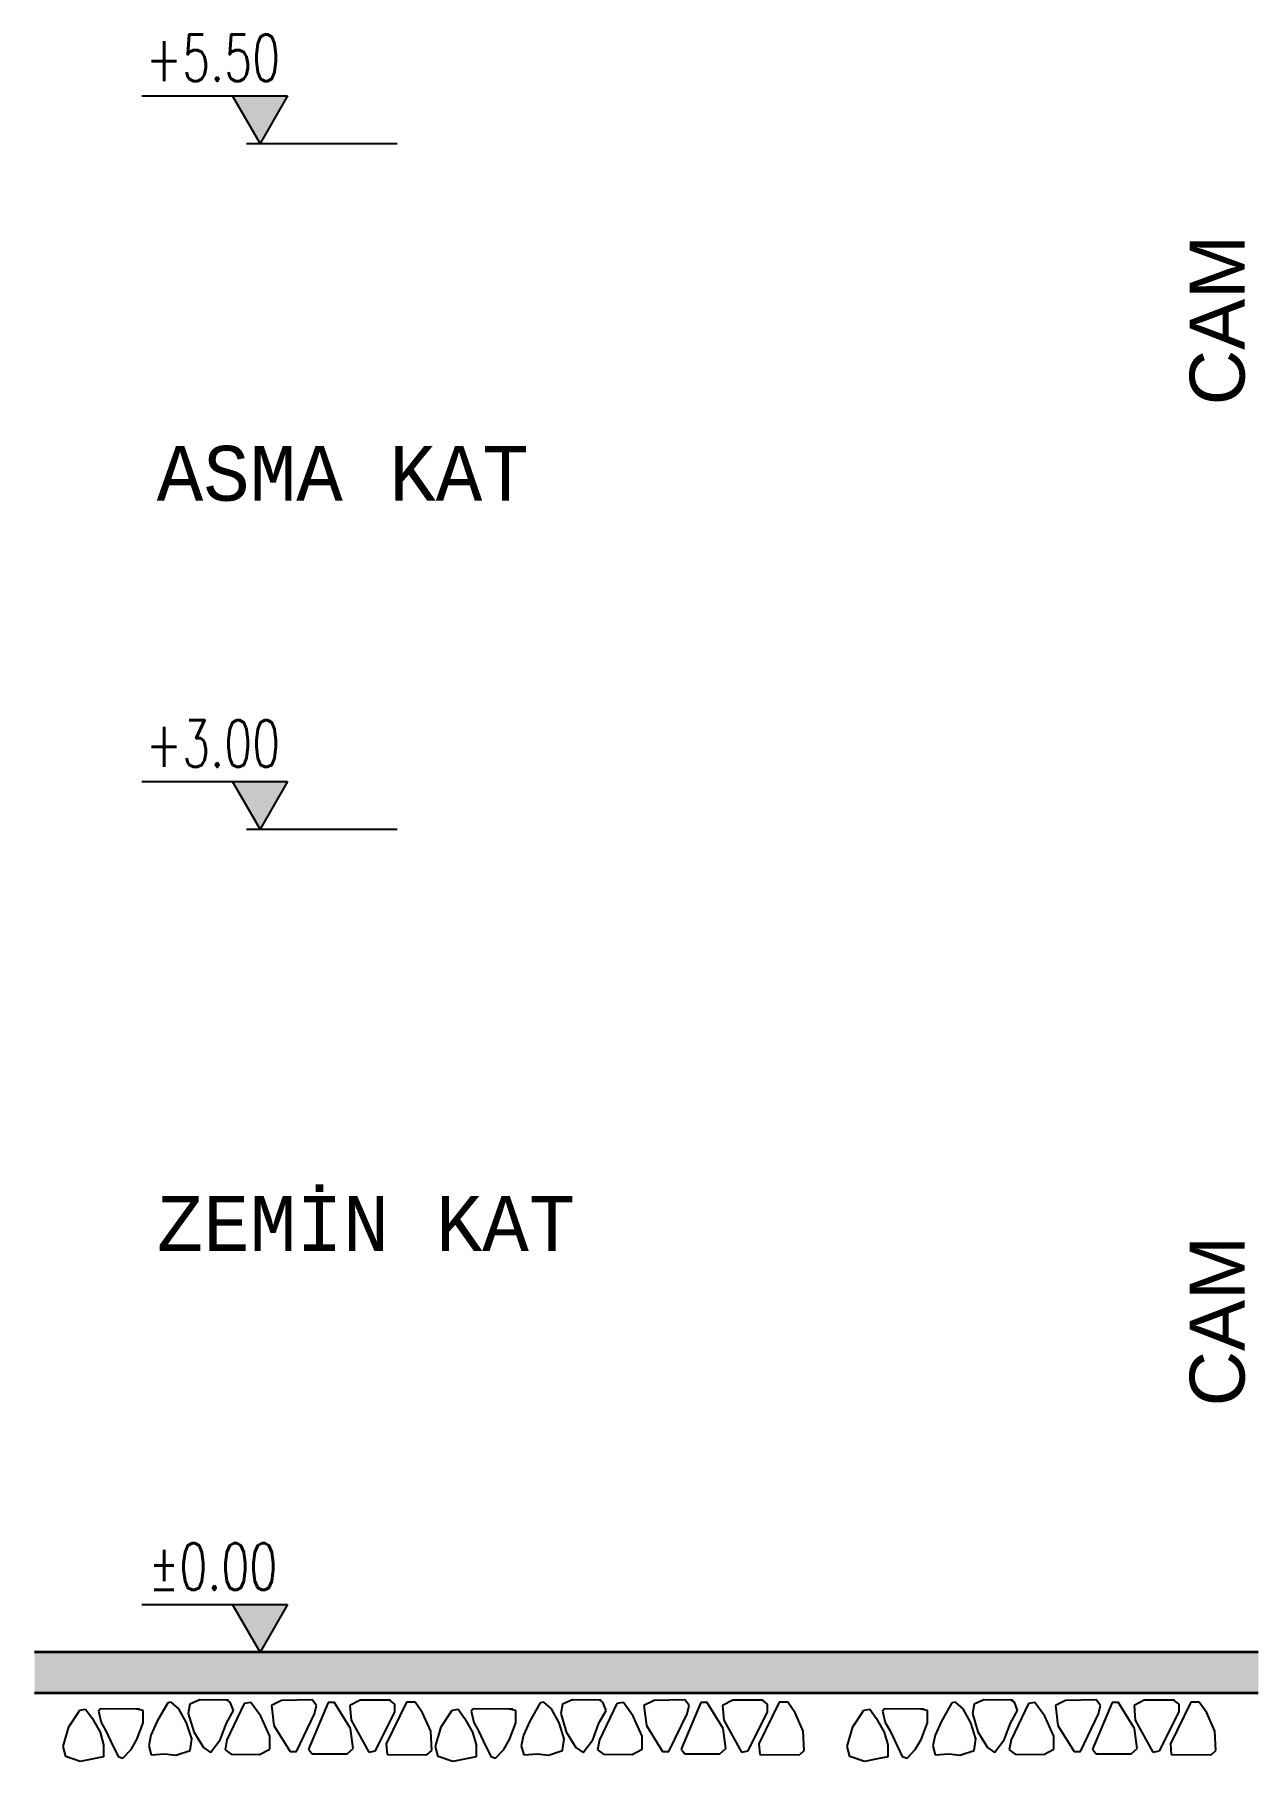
# Model space of a CAD drawing. Header units: inches. Extents: x -7543 to -822, y 102837 to 190349.
# Drawn here: x -828.9567 to -828.8682, y 102836.7899 to 102836.9158 of the extents above; entities that cross this region are included whole.
import ezdxf
from ezdxf.enums import TextEntityAlignment as Align

# ---------------------------------------------------------------- set-up
doc = ezdxf.new("R2010")
doc.units = ezdxf.units.IN
doc.header["$MEASUREMENT"] = 0
doc.layers.add('DUVAR', color=7, linetype='Continuous', lineweight=35, true_color=0xfc4642)
for name, color, linetype, lineweight in [('ICOL', 55, 'Continuous', 25), ('TARAMA', 8, 'Continuous', 25), ('YAZI', 7, 'Continuous', 25)]:
    doc.layers.add(name, color=color, linetype=linetype, lineweight=lineweight)
doc.styles.add('ISIM', font='monos.ttf', dxfattribs={"width": 1.1, "height": 200})
doc.styles.add('KAPı-PEN', font='simplex.shx', dxfattribs={"width": 0.7, "height": 10})
doc.styles.add('TURKCE', font='arial.ttf')

msp = doc.modelspace()

# ---------------------------------------------------------------- hatches: boundary and pattern name
at = {"layer": 'ICOL'}
for points in [[(-828.93827, 102836.91135), (-828.94227, 102836.91135), (-828.94027, 102836.90788)], [(-828.93827, 102836.86135), (-828.94227, 102836.86135), (-828.94027, 102836.85788)], [(-828.93827, 102836.80135), (-828.94227, 102836.80135), (-828.94027, 102836.79788)]]:
    msp.add_hatch(color=2, dxfattribs=at).paths.add_polyline_path(points)

# ---------------------------------------------------------------- linework, layer by layer
at = {"layer": 'DUVAR'}
for p, q in [((-828.86752, 102836.79788), (-828.9567, 102836.79788)), ((-828.86752, 102836.79488), (-828.9567, 102836.79488))]:
    msp.add_line(p, q, dxfattribs=at)
msp.add_solid([(-828.9567, 102836.79488), (-828.9567, 102836.79788), (-828.86752, 102836.79488), (-828.86752, 102836.79788)], dxfattribs=at)
at = {"layer": 'ICOL', "color": 2}
for p, q in [((-828.94888, 102836.91135), (-828.93827, 102836.91135)), ((-828.94027, 102836.90788), (-828.94227, 102836.91135)), ((-828.93827, 102836.91135), (-828.94027, 102836.90788)), ((-828.94127, 102836.90788), (-828.93027, 102836.90788)), ((-828.94888, 102836.86135), (-828.93827, 102836.86135)), ((-828.94027, 102836.85788), (-828.94227, 102836.86135)), ((-828.93827, 102836.86135), (-828.94027, 102836.85788)), ((-828.94127, 102836.85788), (-828.93027, 102836.85788)), ((-828.94888, 102836.80135), (-828.93827, 102836.80135)), ((-828.94027, 102836.79788), (-828.94227, 102836.80135)), ((-828.93827, 102836.80135), (-828.94027, 102836.79788)), ((-828.94127, 102836.79788), (-828.93027, 102836.79788))]:
    msp.add_line(p, q, dxfattribs=at)
at = {"layer": 'TARAMA'}
for p, q in [((-828.947, 102836.79418), (-828.94776, 102836.79286)), ((-828.94674, 102836.79424), (-828.947, 102836.79418)), ((-828.94618, 102836.79374), (-828.94674, 102836.79424)), ((-828.94538, 102836.79408), (-828.9455, 102836.7934)), ((-828.94466, 102836.79441), (-828.94538, 102836.79408)), ((-828.94256, 102836.79438), (-828.94466, 102836.79441)), ((-828.94142, 102836.79414), (-828.94268, 102836.79148)), ((-828.94244, 102836.79424), (-828.94266, 102836.79438)), ((-828.9422, 102836.79362), (-828.94244, 102836.79424)), ((-828.94094, 102836.79422), (-828.94142, 102836.79414)), ((-828.94022, 102836.79322), (-828.94094, 102836.79422)), ((-828.9387, 102836.79436), (-828.93944, 102836.79398)), ((-828.93944, 102836.79398), (-828.93926, 102836.79254)), ((-828.93648, 102836.7944), (-828.9387, 102836.79436)), ((-828.9353, 102836.79422), (-828.93674, 102836.79082)), ((-828.93616, 102836.79398), (-828.93648, 102836.7944)), ((-828.9363, 102836.79338), (-828.93616, 102836.79398)), ((-828.93488, 102836.79422), (-828.9353, 102836.79422)), ((-828.93368, 102836.79232), (-828.93488, 102836.79424)), ((-828.93298, 102836.79438), (-828.93372, 102836.79398)), ((-828.93372, 102836.79398), (-828.93364, 102836.79292)), ((-828.93076, 102836.79437), (-828.93298, 102836.79438)), ((-828.92959, 102836.79424), (-828.93107, 102836.79119)), ((-828.93044, 102836.7941), (-828.9308, 102836.79436)), ((-828.93044, 102836.79352), (-828.93044, 102836.7941)), ((-828.92896, 102836.79424), (-828.92959, 102836.79424)), ((-828.92842, 102836.79345), (-828.92896, 102836.79424)), ((-828.91985, 102836.79418), (-828.92061, 102836.79286)), ((-828.91959, 102836.79424), (-828.91985, 102836.79418)), ((-828.91903, 102836.79374), (-828.91959, 102836.79424)), ((-828.91823, 102836.79408), (-828.91835, 102836.7934)), ((-828.91751, 102836.79441), (-828.91823, 102836.79408)), ((-828.91541, 102836.79438), (-828.91751, 102836.79441)), ((-828.91427, 102836.79414), (-828.91553, 102836.79148)), ((-828.91529, 102836.79424), (-828.91551, 102836.79438)), ((-828.91505, 102836.79362), (-828.91529, 102836.79424)), ((-828.91379, 102836.79422), (-828.91427, 102836.79414)), ((-828.91307, 102836.79322), (-828.91379, 102836.79422)), ((-828.91155, 102836.79436), (-828.91229, 102836.79398)), ((-828.91229, 102836.79398), (-828.91211, 102836.79254)), ((-828.90932, 102836.7944), (-828.91155, 102836.79436)), ((-828.90814, 102836.79422), (-828.90959, 102836.79082)), ((-828.909, 102836.79398), (-828.90932, 102836.7944)), ((-828.90914, 102836.79338), (-828.909, 102836.79398)), ((-828.90772, 102836.79422), (-828.90814, 102836.79422)), ((-828.90652, 102836.79232), (-828.90772, 102836.79424)), ((-828.90582, 102836.79438), (-828.90656, 102836.79398)), ((-828.90656, 102836.79398), (-828.90648, 102836.79292)), ((-828.9036, 102836.79437), (-828.90582, 102836.79438)), ((-828.90244, 102836.79424), (-828.90391, 102836.79119)), ((-828.90328, 102836.7941), (-828.90364, 102836.79436)), ((-828.90328, 102836.79352), (-828.90328, 102836.7941)), ((-828.90181, 102836.79424), (-828.90244, 102836.79424)), ((-828.90127, 102836.79345), (-828.90181, 102836.79424)), ((-828.88986, 102836.79418), (-828.89062, 102836.79286)), ((-828.8896, 102836.79424), (-828.88986, 102836.79418)), ((-828.88904, 102836.79374), (-828.8896, 102836.79424)), ((-828.88824, 102836.79408), (-828.88836, 102836.7934)), ((-828.88752, 102836.79441), (-828.88824, 102836.79408)), ((-828.88542, 102836.79438), (-828.88752, 102836.79441)), ((-828.88428, 102836.79414), (-828.88554, 102836.79148)), ((-828.8853, 102836.79424), (-828.88552, 102836.79438)), ((-828.88506, 102836.79362), (-828.8853, 102836.79424)), ((-828.8838, 102836.79422), (-828.88428, 102836.79414)), ((-828.88308, 102836.79322), (-828.8838, 102836.79422)), ((-828.88156, 102836.79436), (-828.8823, 102836.79398)), ((-828.8823, 102836.79398), (-828.88212, 102836.79254)), ((-828.87934, 102836.7944), (-828.88156, 102836.79436)), ((-828.87816, 102836.79422), (-828.8796, 102836.79082)), ((-828.87902, 102836.79398), (-828.87934, 102836.7944)), ((-828.87916, 102836.79338), (-828.87902, 102836.79398)), ((-828.87774, 102836.79422), (-828.87816, 102836.79422)), ((-828.87654, 102836.79232), (-828.87774, 102836.79424)), ((-828.87584, 102836.79438), (-828.87658, 102836.79398)), ((-828.87658, 102836.79398), (-828.8765, 102836.79292)), ((-828.87362, 102836.79437), (-828.87584, 102836.79438)), ((-828.87245, 102836.79424), (-828.87393, 102836.79119)), ((-828.8733, 102836.7941), (-828.87366, 102836.79436)), ((-828.8733, 102836.79352), (-828.8733, 102836.7941)), ((-828.87182, 102836.79424), (-828.87245, 102836.79424)), ((-828.87128, 102836.79345), (-828.87182, 102836.79424)), ((-828.95421, 102836.79244), (-828.95341, 102836.79366)), ((-828.95341, 102836.79366), (-828.95298, 102836.79372)), ((-828.95298, 102836.79372), (-828.95251, 102836.79306)), ((-828.95251, 102836.79306), (-828.95193, 102836.79204)), ((-828.9519, 102836.79376), (-828.95204, 102836.79358)), ((-828.95204, 102836.79358), (-828.95186, 102836.79276)), ((-828.94902, 102836.79372), (-828.9519, 102836.79376)), ((-828.95186, 102836.79276), (-828.9515, 102836.79214)), ((-828.94878, 102836.79362), (-828.94926, 102836.79372)), ((-828.94924, 102836.79152), (-828.94878, 102836.79274)), ((-828.94878, 102836.79274), (-828.94878, 102836.79362)), ((-828.94776, 102836.79286), (-828.94822, 102836.79184)), ((-828.94562, 102836.79272), (-828.94618, 102836.79374)), ((-828.94525, 102836.79156), (-828.94562, 102836.79272)), ((-828.9455, 102836.7934), (-828.9451, 102836.79208)), ((-828.94318, 102836.79148), (-828.94272, 102836.7927)), ((-828.94272, 102836.7927), (-828.9422, 102836.79362)), ((-828.93957, 102836.79176), (-828.94022, 102836.79322)), ((-828.93926, 102836.79254), (-828.93808, 102836.79064)), ((-828.93762, 102836.79064), (-828.9363, 102836.79338)), ((-828.93364, 102836.79292), (-828.93234, 102836.79058)), ((-828.93186, 102836.79068), (-828.93044, 102836.79352)), ((-828.92783, 102836.79213), (-828.92842, 102836.79345)), ((-828.92706, 102836.79244), (-828.92626, 102836.79366)), ((-828.92626, 102836.79366), (-828.92583, 102836.79372)), ((-828.92583, 102836.79372), (-828.92536, 102836.79306)), ((-828.92536, 102836.79306), (-828.92478, 102836.79204)), ((-828.92474, 102836.79376), (-828.92488, 102836.79358)), ((-828.92488, 102836.79358), (-828.9247, 102836.79276)), ((-828.92186, 102836.79372), (-828.92474, 102836.79376)), ((-828.9247, 102836.79276), (-828.92434, 102836.79214)), ((-828.92162, 102836.79362), (-828.92211, 102836.79372)), ((-828.92208, 102836.79152), (-828.92162, 102836.79274)), ((-828.92162, 102836.79274), (-828.92162, 102836.79362)), ((-828.92061, 102836.79286), (-828.92107, 102836.79184)), ((-828.91847, 102836.79272), (-828.91903, 102836.79374)), ((-828.9181, 102836.79156), (-828.91847, 102836.79272)), ((-828.91835, 102836.7934), (-828.91795, 102836.79208)), ((-828.91603, 102836.79148), (-828.91557, 102836.7927)), ((-828.91557, 102836.7927), (-828.91505, 102836.79362)), ((-828.91242, 102836.79176), (-828.91307, 102836.79322)), ((-828.91211, 102836.79254), (-828.91093, 102836.79064)), ((-828.91047, 102836.79064), (-828.90914, 102836.79338)), ((-828.90648, 102836.79292), (-828.90518, 102836.79058)), ((-828.9047, 102836.79068), (-828.90328, 102836.79352)), ((-828.90068, 102836.79213), (-828.90127, 102836.79345)), ((-828.89707, 102836.79244), (-828.89627, 102836.79366)), ((-828.89627, 102836.79366), (-828.89584, 102836.79372)), ((-828.89584, 102836.79372), (-828.89537, 102836.79306)), ((-828.89537, 102836.79306), (-828.89479, 102836.79204)), ((-828.89476, 102836.79376), (-828.8949, 102836.79358)), ((-828.8949, 102836.79358), (-828.89472, 102836.79276)), ((-828.89188, 102836.79372), (-828.89476, 102836.79376)), ((-828.89472, 102836.79276), (-828.89436, 102836.79214)), ((-828.89164, 102836.79362), (-828.89212, 102836.79372)), ((-828.8921, 102836.79152), (-828.89164, 102836.79274)), ((-828.89164, 102836.79274), (-828.89164, 102836.79362)), ((-828.89062, 102836.79286), (-828.89108, 102836.79184)), ((-828.88848, 102836.79272), (-828.88904, 102836.79374)), ((-828.88811, 102836.79156), (-828.88848, 102836.79272)), ((-828.88836, 102836.7934), (-828.88796, 102836.79208)), ((-828.88604, 102836.79148), (-828.88558, 102836.7927)), ((-828.88558, 102836.7927), (-828.88506, 102836.79362)), ((-828.88243, 102836.79176), (-828.88308, 102836.79322)), ((-828.88212, 102836.79254), (-828.88094, 102836.79064)), ((-828.88048, 102836.79064), (-828.87916, 102836.79338)), ((-828.8765, 102836.79292), (-828.8752, 102836.79058)), ((-828.87472, 102836.79068), (-828.8733, 102836.79352)), ((-828.87069, 102836.79213), (-828.87128, 102836.79345)), ((-828.95463, 102836.791), (-828.95421, 102836.79244)), ((-828.95193, 102836.79204), (-828.95167, 102836.79112)), ((-828.9515, 102836.79214), (-828.95116, 102836.79141)), ((-828.95116, 102836.79141), (-828.95062, 102836.79028)), ((-828.94966, 102836.79078), (-828.94924, 102836.79152)), ((-828.94822, 102836.79184), (-828.94838, 102836.79106)), ((-828.94537, 102836.79072), (-828.94525, 102836.79156)), ((-828.9451, 102836.79208), (-828.9444, 102836.79094)), ((-828.94388, 102836.79056), (-828.94318, 102836.79148)), ((-828.94268, 102836.79148), (-828.94282, 102836.79077)), ((-828.93957, 102836.79082), (-828.93957, 102836.79176)), ((-828.93348, 102836.79086), (-828.93368, 102836.79232)), ((-828.92776, 102836.7907), (-828.92783, 102836.79213)), ((-828.92748, 102836.791), (-828.92706, 102836.79244)), ((-828.92478, 102836.79204), (-828.92452, 102836.79112)), ((-828.92434, 102836.79214), (-828.924, 102836.79141)), ((-828.924, 102836.79141), (-828.92346, 102836.79028)), ((-828.9225, 102836.79078), (-828.92208, 102836.79152)), ((-828.92107, 102836.79184), (-828.92123, 102836.79106)), ((-828.91822, 102836.79072), (-828.9181, 102836.79156)), ((-828.91795, 102836.79208), (-828.91725, 102836.79094)), ((-828.91673, 102836.79056), (-828.91603, 102836.79148)), ((-828.91553, 102836.79148), (-828.91567, 102836.79077)), ((-828.91242, 102836.79082), (-828.91242, 102836.79176)), ((-828.90632, 102836.79086), (-828.90652, 102836.79232)), ((-828.90061, 102836.7907), (-828.90068, 102836.79213)), ((-828.89749, 102836.791), (-828.89707, 102836.79244)), ((-828.89479, 102836.79204), (-828.89453, 102836.79112)), ((-828.89436, 102836.79214), (-828.89402, 102836.79141)), ((-828.89402, 102836.79141), (-828.89348, 102836.79028)), ((-828.89252, 102836.79078), (-828.8921, 102836.79152)), ((-828.89108, 102836.79184), (-828.89124, 102836.79106)), ((-828.88823, 102836.79072), (-828.88811, 102836.79156)), ((-828.88796, 102836.79208), (-828.88726, 102836.79094)), ((-828.88674, 102836.79056), (-828.88604, 102836.79148)), ((-828.88554, 102836.79148), (-828.88568, 102836.79077)), ((-828.88243, 102836.79082), (-828.88243, 102836.79176)), ((-828.87634, 102836.79086), (-828.87654, 102836.79232)), ((-828.87062, 102836.7907), (-828.87069, 102836.79213)), ((-828.95443, 102836.79028), (-828.95463, 102836.791)), ((-828.95337, 102836.78991), (-828.95443, 102836.79028)), ((-828.95254, 102836.79008), (-828.95337, 102836.78991)), ((-828.95167, 102836.79025), (-828.95254, 102836.79008)), ((-828.95167, 102836.79112), (-828.95167, 102836.79025)), ((-828.95062, 102836.79028), (-828.95026, 102836.79016)), ((-828.95026, 102836.79016), (-828.94966, 102836.79078)), ((-828.94838, 102836.79106), (-828.9482, 102836.7904)), ((-828.9482, 102836.7904), (-828.9472, 102836.79048)), ((-828.9472, 102836.79048), (-828.94642, 102836.79038)), ((-828.94642, 102836.79038), (-828.94537, 102836.79072)), ((-828.9444, 102836.79094), (-828.94388, 102836.79056)), ((-828.94282, 102836.79077), (-828.94238, 102836.79044)), ((-828.94238, 102836.79044), (-828.9403, 102836.79042)), ((-828.9403, 102836.79042), (-828.93957, 102836.79082)), ((-828.93808, 102836.79064), (-828.93762, 102836.79064)), ((-828.93674, 102836.79082), (-828.93648, 102836.79048)), ((-828.93648, 102836.79048), (-828.93392, 102836.79048)), ((-828.93392, 102836.79048), (-828.93348, 102836.79086)), ((-828.93234, 102836.79058), (-828.93186, 102836.79068)), ((-828.93107, 102836.79119), (-828.931, 102836.79042)), ((-828.931, 102836.79042), (-828.92811, 102836.7904)), ((-828.92811, 102836.7904), (-828.92776, 102836.7907)), ((-828.92728, 102836.79028), (-828.92748, 102836.791)), ((-828.92622, 102836.78991), (-828.92728, 102836.79028)), ((-828.92538, 102836.79008), (-828.92622, 102836.78991)), ((-828.92452, 102836.79025), (-828.92538, 102836.79008)), ((-828.92452, 102836.79112), (-828.92452, 102836.79025)), ((-828.92346, 102836.79028), (-828.9231, 102836.79016)), ((-828.9231, 102836.79016), (-828.9225, 102836.79078)), ((-828.92123, 102836.79106), (-828.92105, 102836.7904)), ((-828.92105, 102836.7904), (-828.92005, 102836.79048)), ((-828.92005, 102836.79048), (-828.91926, 102836.79038)), ((-828.91926, 102836.79038), (-828.91822, 102836.79072)), ((-828.91725, 102836.79094), (-828.91673, 102836.79056)), ((-828.91567, 102836.79077), (-828.91523, 102836.79044)), ((-828.91523, 102836.79044), (-828.91315, 102836.79042)), ((-828.91315, 102836.79042), (-828.91242, 102836.79082)), ((-828.91093, 102836.79064), (-828.91047, 102836.79064)), ((-828.90959, 102836.79082), (-828.90932, 102836.79048)), ((-828.90932, 102836.79048), (-828.90676, 102836.79048)), ((-828.90676, 102836.79048), (-828.90632, 102836.79086)), ((-828.90518, 102836.79058), (-828.9047, 102836.79068)), ((-828.90391, 102836.79119), (-828.90384, 102836.79042)), ((-828.90384, 102836.79042), (-828.90095, 102836.7904)), ((-828.90095, 102836.7904), (-828.90061, 102836.7907)), ((-828.89729, 102836.79028), (-828.89749, 102836.791)), ((-828.89623, 102836.78991), (-828.89729, 102836.79028)), ((-828.8954, 102836.79008), (-828.89623, 102836.78991)), ((-828.89453, 102836.79025), (-828.8954, 102836.79008)), ((-828.89453, 102836.79112), (-828.89453, 102836.79025)), ((-828.89348, 102836.79028), (-828.89312, 102836.79016)), ((-828.89312, 102836.79016), (-828.89252, 102836.79078)), ((-828.89124, 102836.79106), (-828.89106, 102836.7904)), ((-828.89106, 102836.7904), (-828.89006, 102836.79048)), ((-828.89006, 102836.79048), (-828.88928, 102836.79038)), ((-828.88928, 102836.79038), (-828.88823, 102836.79072)), ((-828.88726, 102836.79094), (-828.88674, 102836.79056)), ((-828.88568, 102836.79077), (-828.88524, 102836.79044)), ((-828.88524, 102836.79044), (-828.88316, 102836.79042)), ((-828.88316, 102836.79042), (-828.88243, 102836.79082)), ((-828.88094, 102836.79064), (-828.88048, 102836.79064)), ((-828.8796, 102836.79082), (-828.87934, 102836.79048)), ((-828.87934, 102836.79048), (-828.87678, 102836.79048)), ((-828.87678, 102836.79048), (-828.87634, 102836.79086)), ((-828.8752, 102836.79058), (-828.87472, 102836.79068)), ((-828.87393, 102836.79119), (-828.87386, 102836.79042)), ((-828.87386, 102836.79042), (-828.87096, 102836.7904)), ((-828.87096, 102836.7904), (-828.87062, 102836.7907))]:
    msp.add_line(p, q, dxfattribs=at)

# ---------------------------------------------------------------- texts
at = {"layer": 'ICOL', "color": 2, "style": 'KAPı-PEN', "width": 0.7}
for tag, p in [('+5.50', (-828.9437, 102836.91242)), ('+3.00', (-828.9437, 102836.86242)), ('%%P0.00', (-828.9437, 102836.80242))]:
    msp.add_attdef(tag, text='+17.50', height=0.0034, dxfattribs=at).set_placement(p, align=Align.CENTER)
at = {"layer": 'YAZI', "style": 'TURKCE'}
for p in [(-828.86852, 102836.88879), (-828.86852, 102836.8158)]:
    msp.add_text('CAM', height=0.004, rotation=90, dxfattribs=at).set_placement(p)
at = {"layer": 'YAZI', "style": 'ISIM'}
for s, p in [('ASMA KAT', (-828.9478, 102836.88183)), ('ZEMİN KAT', (-828.9478, 102836.82714))]:
    msp.add_text(s, height=0.004, dxfattribs=at).set_placement(p)

doc.saveas('drawing.dxf')
